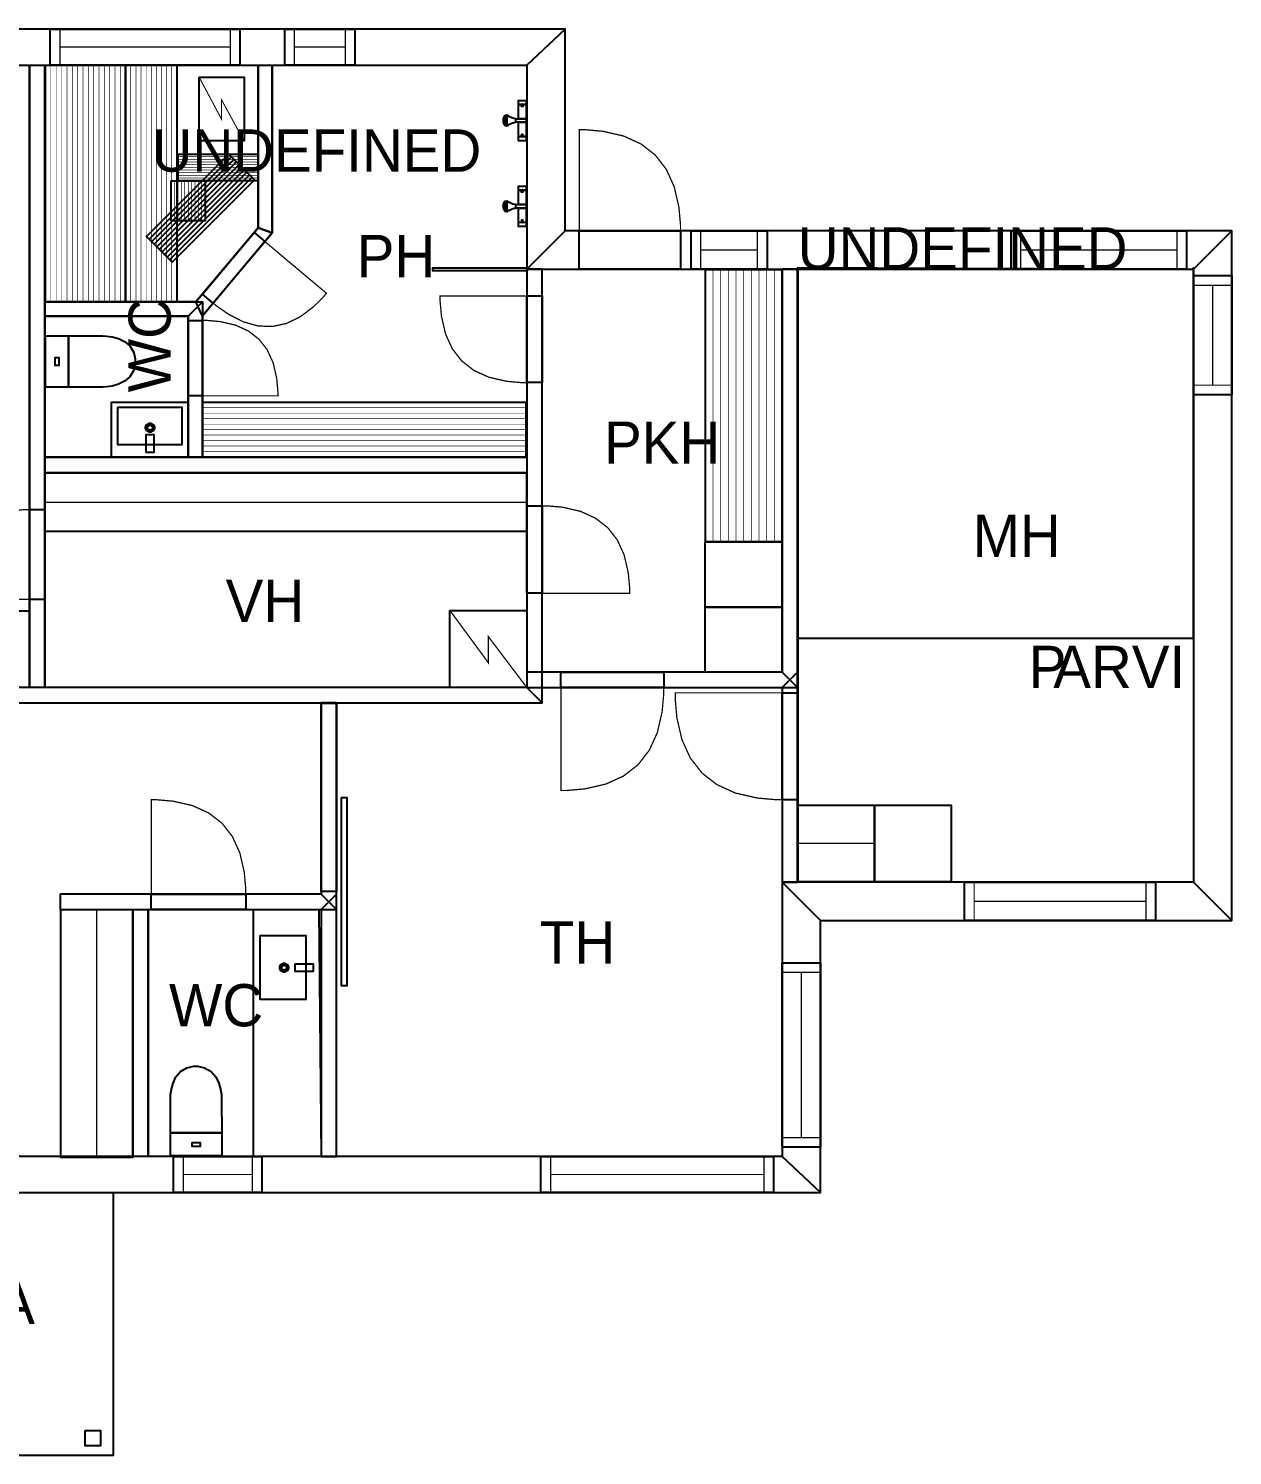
# Model space of a CAD drawing. Extents: x 0.3 to 23.5, y 0 to 11.6.
# Drawn here: x 13.67 to 23.46, y 0.01 to 11.61 of the extents above; entities that cross this region are included whole.
import ezdxf

# ---------------------------------------------------------------- set-up
doc = ezdxf.new("R2010")
doc.units = 0
doc.layers.get('0').update_dxf_attribs({"linetype": 'CONTINUOUS'})

msp = doc.modelspace()

# ---------------------------------------------------------------- linework, layer by layer
at = {"color": 0}
for points, const_width in [([(18.0338, 11.6096), (4.91249, 11.6096), (5.28749, 11.3179), (17.7213, 11.3179), (18.0338, 11.6096)], 0.002083), ([(13.8465, 11.6096), (15.3886, 11.6096), (15.3886, 11.3179), (13.8465, 11.3179), (13.8465, 11.6096)], 0.010417), ([(13.8465, 11.6096), (15.3886, 11.6096), (15.3886, 11.3179), (13.8465, 11.3179), (13.8465, 11.6096)], 0.010417), ([(15.7524, 11.6096), (16.3232, 11.6096), (16.3232, 11.3179), (15.7524, 11.3179), (15.7524, 11.6096)], 0.010417), ([(15.7524, 11.6096), (16.3232, 11.6096), (16.3232, 11.3179), (15.7524, 11.3179), (15.7524, 11.6096)], 0.010417), ([(18.0338, 9.9694), (18.0338, 11.6096), (17.7213, 11.3179), (17.7213, 9.6569), (18.0338, 9.9694)], 0.002083), ([(13.6776, 11.3179), (13.8026, 11.3179), (13.8026, 6.2545), (13.6776, 6.2545), (13.6776, 11.3179)], 0.002083), ([(13.8075, 11.3179), (13.8075, 9.39079), (14.4594, 9.39079), (14.4594, 11.3179), (13.8075, 11.3179)], 0.010417), ([(14.4594, 11.3179), (14.4594, 9.39079), (14.8761, 9.39079), (14.8761, 11.3179), (14.4594, 11.3179)], 0.010417), ([(15.5371, 9.99501), (15.5371, 11.3179), (15.6517, 11.3179), (15.6517, 9.95324), (15.5371, 9.99501)], 0.002083), ([(15.0572, 11.2189), (15.0572, 10.701), (15.4218, 10.701), (15.4218, 11.2189), (15.0572, 11.2189)], 0.008631), ([(17.6525, 11.0309), (17.6525, 10.9975), (17.716, 10.9975), (17.716, 11.0309), (17.6525, 11.0309)], 0.010417), ([(17.6525, 10.9975), (17.6525, 10.8809), (17.716, 10.8809), (17.716, 10.9975), (17.6525, 10.9975)], 0.010417), ([(17.6837, 10.9975), (17.685, 10.9943), (17.6887, 10.9847), (17.69, 10.9819), (17.69, 10.9819), (17.6885, 10.9819), (17.6843, 10.9819), (17.68, 10.9819), (17.6786, 10.9819), (17.6786, 10.9819), (17.6792, 10.9843), (17.6825, 10.9943), (17.6837, 10.9975)], 0.010417), ([(17.716, 10.8809), (17.716, 10.8528), (17.6326, 10.8528), (17.6326, 10.8598), (17.6326, 10.8756), (17.6326, 10.8809), (17.6535, 10.8809), (17.7004, 10.8809), (17.716, 10.8809)], 0.010417), ([(17.6525, 10.8528), (17.6525, 10.7361), (17.716, 10.7361), (17.716, 10.8528), (17.6525, 10.8528)], 0.010417), ([(18.971, 9.9694), (18.971, 10.0176), (18.9581, 10.1622), (18.9194, 10.3293), (18.8551, 10.4707), (18.7653, 10.5864), (18.6496, 10.6763), (18.5082, 10.7406), (18.3411, 10.7792), (18.1965, 10.792), (18.1483, 10.792), (18.1483, 9.9694), (18.971, 9.9694)], 0.010417), ([(17.6525, 10.7371), (17.6525, 10.7017), (17.716, 10.7017), (17.716, 10.7371), (17.6525, 10.7371)], 0.010417), ([(17.6837, 10.7371), (17.685, 10.7403), (17.6887, 10.75), (17.69, 10.7527), (17.69, 10.7527), (17.6885, 10.7527), (17.6843, 10.7527), (17.68, 10.7527), (17.6786, 10.7527), (17.6786, 10.7527), (17.6792, 10.7504), (17.6825, 10.7404), (17.6837, 10.7371)], 0.010417), ([(14.6285, 9.92258), (15.2982, 10.5922), (15.5069, 10.3835), (14.8374, 9.71382), (14.6285, 9.92258)], 0.010417), ([(14.8869, 10.5939), (15.5382, 10.5939), (15.5382, 10.3766), (14.8869, 10.3766), (14.8869, 10.5939)], 0.010417), ([(14.8297, 10.3758), (14.8297, 10.0508), (15.1063, 10.0508), (15.1063, 10.3758), (14.8297, 10.3758)], 0.010417), ([(17.6525, 10.3332), (17.6525, 10.2999), (17.716, 10.2999), (17.716, 10.3332), (17.6525, 10.3332)], 0.010417), ([(17.6525, 10.2999), (17.6525, 10.1832), (17.716, 10.1832), (17.716, 10.2999), (17.6525, 10.2999)], 0.010417), ([(17.6837, 10.2999), (17.685, 10.2967), (17.6887, 10.287), (17.69, 10.2842), (17.69, 10.2842), (17.6885, 10.2842), (17.6843, 10.2842), (17.68, 10.2842), (17.6786, 10.2842), (17.6786, 10.2842), (17.6792, 10.2866), (17.6825, 10.2966), (17.6837, 10.2999)], 0.010417), ([(17.716, 10.1832), (17.716, 10.1551), (17.6326, 10.1551), (17.6326, 10.1621), (17.6326, 10.1779), (17.6326, 10.1832), (17.6535, 10.1832), (17.7004, 10.1832), (17.716, 10.1832)], 0.010417), ([(17.6525, 10.1551), (17.6525, 10.0384), (17.716, 10.0384), (17.716, 10.1551), (17.6525, 10.1551)], 0.010417), ([(15.0303, 9.39085), (15.5371, 9.99501), (15.6517, 9.95324), (15.0836, 9.27626), (15.0303, 9.39085)], 0.002083), ([(17.6525, 10.0394), (17.6525, 10.004), (17.716, 10.004), (17.716, 10.0394), (17.6525, 10.0394)], 0.010417), ([(17.6837, 10.0394), (17.685, 10.0427), (17.6887, 10.0524), (17.69, 10.0551), (17.69, 10.0551), (17.6885, 10.0551), (17.6843, 10.0551), (17.68, 10.0551), (17.6786, 10.0551), (17.6786, 10.0551), (17.6792, 10.0527), (17.6825, 10.0428), (17.6837, 10.0394)], 0.010417), ([(15.0842, 9.45503), (15.504, 9.95551), (15.5918, 9.88189), (15.1719, 9.38135), (15.0842, 9.45503)], 0.010417), ([(15.0842, 9.45503), (15.504, 9.95551), (15.5918, 9.88189), (15.1719, 9.38135), (15.0842, 9.45503)], 0.010417), ([(15.1719, 9.38135), (15.2012, 9.35678), (15.2958, 9.29081), (15.4171, 9.229), (15.536, 9.19596), (15.6522, 9.19163), (15.766, 9.2161), (15.8772, 9.26932), (15.986, 9.35129), (16.0676, 9.43267), (16.0922, 9.46197), (15.5918, 9.88178), (15.1719, 9.38135)], 0.010417), ([(23.4539, 9.9694), (18.0338, 9.9694), (17.7213, 9.6569), (23.1414, 9.6569), (23.4539, 9.9694)], 0.002083), ([(18.1483, 9.9694), (18.971, 9.9694), (18.971, 9.6569), (18.1483, 9.6569), (18.1483, 9.9694)], 0.010417), ([(18.1483, 9.9694), (18.971, 9.9694), (18.971, 9.6569), (18.1483, 9.6569), (18.1483, 9.9694)], 0.010417), ([(19.0574, 9.9694), (19.6746, 9.9694), (19.6746, 9.6569), (19.0574, 9.6569), (19.0574, 9.9694)], 0.010417), ([(19.0574, 9.9694), (19.6746, 9.9694), (19.6746, 9.6569), (19.0574, 9.6569), (19.0574, 9.9694)], 0.010417), ([(21.6589, 9.9694), (23.0857, 9.9694), (23.0857, 9.6569), (21.6589, 9.6569), (21.6589, 9.9694)], 0.010417), ([(21.6589, 9.9694), (23.0857, 9.9694), (23.0857, 9.6569), (21.6589, 9.6569), (21.6589, 9.9694)], 0.010417), ([(23.4539, 4.36029), (23.4539, 9.9694), (23.1414, 9.6569), (23.1414, 4.67279), (23.4539, 4.36029)], 0.002083), ([(16.9567, 9.66965), (16.9567, 9.64361), (17.7213, 9.64361), (17.7213, 9.66965), (16.9567, 9.66965)], 0.010417), ([(16.9567, 9.66965), (16.9567, 9.64361), (17.7213, 9.64361), (17.7213, 9.66965), (16.9567, 9.66965)], 0.010417), ([(17.7213, 9.6569), (17.7213, 6.2545), (17.8463, 6.1295), (17.8463, 9.6569), (17.7213, 9.6569)], 0.002083), ([(19.1742, 9.65565), (19.1742, 7.43951), (19.7962, 7.43951), (19.7962, 9.65565), (19.1742, 9.65565)], 0.010417), ([(19.9222, 6.2545), (19.9222, 9.6569), (19.7972, 9.6569), (19.7972, 6.3795), (19.9222, 6.2545)], 0.002083), ([(23.1414, 9.60499), (23.4539, 9.60499), (23.4539, 8.63607), (23.1414, 8.63607), (23.1414, 9.60499)], 0.010417), ([(23.1414, 9.60499), (23.4539, 9.60499), (23.4539, 8.63607), (23.1414, 8.63607), (23.1414, 9.60499)], 0.010417), ([(17.7213, 8.73481), (17.6799, 8.73481), (17.556, 8.74588), (17.4128, 8.77892), (17.2915, 8.83399), (17.1925, 8.91108), (17.1153, 9.01025), (17.0603, 9.13146), (17.0272, 9.27468), (17.0161, 9.3986), (17.0161, 9.43989), (17.7213, 9.43989), (17.7213, 8.73481)], 0.010417), ([(17.7213, 9.43989), (17.8463, 9.43989), (17.8463, 8.73481), (17.7213, 8.73481), (17.7213, 9.43989)], 0.010417), ([(17.7213, 9.43989), (17.8463, 9.43989), (17.8463, 8.73481), (17.7213, 8.73481), (17.7213, 9.43989)], 0.010417), ([(13.8026, 9.39085), (15.0836, 9.39085), (14.969, 9.27626), (13.8026, 9.27626), (13.8026, 9.39085)], 0.002083), ([(15.0836, 9.39085), (15.0836, 8.1275), (14.969, 8.1275), (14.969, 9.27626), (15.0836, 9.39085)], 0.002083), ([(14.969, 9.24115), (15.0836, 9.24115), (15.0836, 8.62771), (14.969, 8.62771), (14.969, 9.24115)], 0.010417), ([(14.969, 9.24115), (15.0836, 9.24115), (15.0836, 8.62771), (14.969, 8.62771), (14.969, 9.24115)], 0.010417), ([(15.0836, 9.24115), (15.1196, 9.24115), (15.2275, 9.23161), (15.3519, 9.20285), (15.4575, 9.15489), (15.5438, 9.08783), (15.6108, 9.00157), (15.6588, 8.89611), (15.6875, 8.77154), (15.6971, 8.66368), (15.6971, 8.62771), (15.0836, 8.62771), (15.0836, 9.24115)], 0.010417), ([(13.8078, 9.11464), (13.8078, 8.69808), (13.9951, 8.69808), (13.9951, 9.11464), (13.8078, 9.11464)], 0.010417), ([(14.2635, 9.11464), (14.2635, 9.11464), (14.2751, 9.11475), (14.3061, 9.11313), (14.35, 9.10699), (14.4003, 9.09358), (14.4504, 9.07004), (14.4943, 9.03358), (14.5253, 8.98139), (14.5369, 8.92833), (14.5369, 8.91064), (14.5369, 8.89236), (14.5253, 8.83751), (14.4943, 8.78347), (14.4504, 8.74567), (14.4003, 8.72119), (14.35, 8.70719), (14.3061, 8.70079), (14.2751, 8.69906), (14.2635, 8.69911), (14.2635, 8.69911), (13.9951, 8.69808), (13.9951, 9.11464), (14.2635, 9.11464)], 0.010417), ([(13.8857, 8.93951), (13.8857, 8.87326), (13.9172, 8.87326), (13.9172, 8.93951), (13.8857, 8.93951)], 0.010417), ([(14.344, 8.57547), (14.969, 8.57547), (14.969, 8.12944), (14.344, 8.12944), (14.344, 8.57547)], 0.010417), ([(14.3961, 8.53603), (14.9169, 8.53603), (14.9169, 8.23047), (14.3961, 8.23047), (14.3961, 8.53603)], 0.010417), ([(15.0838, 8.5759), (17.714, 8.5759), (17.714, 8.12944), (15.0838, 8.12944), (15.0838, 8.5759)], 0.010417), ([(14.6201, 8.36882), (14.6201, 8.37528), (14.6307, 8.39464), (14.6501, 8.40528), (14.6565, 8.40528), (14.6629, 8.40528), (14.6824, 8.39464), (14.6931, 8.37528), (14.6931, 8.36882), (14.6931, 8.36242), (14.6824, 8.34304), (14.6629, 8.33236), (14.6565, 8.33236), (14.6501, 8.33236), (14.6307, 8.34304), (14.6201, 8.36242), (14.6201, 8.36882)], 0.008333), ([(14.6357, 8.36882), (14.6357, 8.3725), (14.6418, 8.38357), (14.6529, 8.38965), (14.6565, 8.38965), (14.6603, 8.38965), (14.6712, 8.38357), (14.6774, 8.3725), (14.6774, 8.36882), (14.6774, 8.36518), (14.6712, 8.35411), (14.6603, 8.34799), (14.6565, 8.34799), (14.6529, 8.34799), (14.6418, 8.35411), (14.6357, 8.36518), (14.6357, 8.36882)], 0.008333), ([(14.6253, 8.31244), (14.6878, 8.31244), (14.6878, 8.16661), (14.6253, 8.16661), (14.6253, 8.31244)], 0.010417), ([(13.8026, 8.1275), (17.7213, 8.1275), (17.7213, 8.0025), (13.8026, 8.0025), (13.8026, 8.1275)], 0.002083), ([(13.8026, 8.00136), (17.719, 8.00136), (17.719, 7.52333), (13.8026, 7.52333), (13.8026, 8.00136)], 0.010417), ([(13.6776, 7.70187), (13.6348, 7.70187), (13.5065, 7.69049), (13.3583, 7.65631), (13.2328, 7.59924), (13.1302, 7.51942), (13.0503, 7.41678), (12.9933, 7.29135), (12.9591, 7.14307), (12.9477, 7.01481), (12.9477, 6.972), (13.6776, 6.972), (13.6776, 7.70187)], 0.010417), ([(13.6776, 7.70187), (13.8026, 7.70187), (13.8026, 6.972), (13.6776, 6.972), (13.6776, 7.70187)], 0.010417), ([(13.6776, 7.70187), (13.8026, 7.70187), (13.8026, 6.972), (13.6776, 6.972), (13.6776, 7.70187)], 0.010417), ([(17.7213, 7.73269), (17.8463, 7.73269), (17.8463, 7.02149), (17.7213, 7.02149), (17.7213, 7.73269)], 0.010417), ([(17.7213, 7.73269), (17.8463, 7.73269), (17.8463, 7.02149), (17.7213, 7.02149), (17.7213, 7.73269)], 0.010417), ([(17.8463, 7.73269), (17.8879, 7.73269), (18.0129, 7.72162), (18.1575, 7.68826), (18.2797, 7.63271), (18.3797, 7.5549), (18.4576, 7.45486), (18.5132, 7.33262), (18.5465, 7.1881), (18.5576, 7.0631), (18.5576, 7.02138), (17.8463, 7.02138), (17.8463, 7.73269)], 0.010417), ([(19.1712, 7.43951), (19.1712, 6.9095), (19.7962, 6.9095), (19.7962, 7.43951), (19.1712, 7.43951)], 0.010417), ([(13.5735, 6.8795), (13.6776, 6.8795), (13.6776, 6.2545), (13.5735, 6.2545), (13.5735, 6.8795)], 0.010417), ([(17.0963, 6.88064), (17.7213, 6.88064), (17.7213, 6.25564), (17.0963, 6.25564), (17.0963, 6.88064)], 0.010417), ([(19.1712, 6.9095), (19.1712, 6.3795), (19.7962, 6.3795), (19.7962, 6.9095), (19.1712, 6.9095)], 0.010417), ([(17.9982, 6.3795), (18.8349, 6.3795), (18.8349, 6.2545), (17.9982, 6.2545), (17.9982, 6.3795)], 0.010417), ([(17.9982, 6.3795), (18.8349, 6.3795), (18.8349, 6.2545), (17.9982, 6.2545), (17.9982, 6.3795)], 0.010417), ([(17.7213, 6.2545), (19.9222, 6.2545), (19.7972, 6.3795), (17.7213, 6.3795), (17.7213, 6.2545)], 0.002083), ([(19.7972, 6.2545), (19.7972, 4.67279), (19.9222, 4.67279), (19.9222, 6.3795), (19.7972, 6.2545)], 0.002083), ([(17.7213, 6.2545), (10.5386, 6.2545), (10.4136, 6.1295), (17.8463, 6.1295), (17.7213, 6.2545)], 0.002083), ([(18.8349, 6.2545), (18.8349, 6.20551), (18.8217, 6.05849), (18.7825, 5.88857), (18.7171, 5.74479), (18.6257, 5.62717), (18.5081, 5.53569), (18.3643, 5.47032), (18.1943, 5.4311), (18.0474, 5.41803), (17.9983, 5.41803), (17.9983, 6.2545), (18.8349, 6.2545)], 0.010417), ([(19.7972, 5.3431), (19.7462, 5.3431), (19.5935, 5.35672), (19.4169, 5.39746), (19.2676, 5.46533), (19.1453, 5.56039), (19.0503, 5.68261), (18.9824, 5.83197), (18.9417, 6.00851), (18.9281, 6.16129), (18.9281, 6.21218), (19.7972, 6.21218), (19.7972, 5.3431)], 0.010417), ([(19.7972, 6.21208), (19.9222, 6.21208), (19.9222, 5.3431), (19.7972, 5.3431), (19.7972, 6.21208)], 0.010417), ([(19.7972, 6.21208), (19.9222, 6.21208), (19.9222, 5.3431), (19.7972, 5.3431), (19.7972, 6.21208)], 0.010417), ([(16.0486, 6.12782), (16.1736, 6.12782), (16.1736, 4.59592), (16.0486, 4.59592), (16.0486, 6.12782)], 0.010417), ([(16.1736, 4.44997), (16.1736, 6.1295), (16.0486, 6.1295), (16.0486, 4.57497), (16.1736, 4.44997)], 0.002083), ([(15.4356, 4.57497), (15.4356, 4.62001), (15.4236, 4.75493), (15.3876, 4.91086), (15.3276, 5.04281), (15.2438, 5.15072), (15.1357, 5.23469), (15.0038, 5.29465), (14.8479, 5.33062), (14.7129, 5.34261), (14.6681, 5.34261), (14.6681, 4.57497), (15.4356, 4.57497)], 0.010417), ([(16.2153, 5.36187), (16.2569, 5.36187), (16.2569, 3.83003), (16.2153, 3.83003), (16.2153, 5.36187)], 0.010417), ([(19.9222, 5.29981), (20.5472, 5.29981), (20.5472, 4.67481), (19.9222, 4.67481), (19.9222, 5.29981)], 0.010417), ([(20.5472, 5.29981), (21.1722, 5.29981), (21.1722, 4.67481), (20.5472, 4.67481), (20.5472, 5.29981)], 0.010417), ([(20.1097, 4.36029), (23.4539, 4.36029), (23.1414, 4.67279), (19.7972, 4.67279), (20.1097, 4.36029)], 0.002083), ([(20.1097, 2.14899), (20.1097, 4.36029), (19.7972, 4.67279), (19.7972, 2.44065), (20.1097, 2.14899)], 0.002083), ([(21.2806, 4.67279), (22.8336, 4.67279), (22.8336, 4.36029), (21.2806, 4.36029), (21.2806, 4.67279)], 0.010417), ([(21.2806, 4.67279), (22.8336, 4.67279), (22.8336, 4.36029), (21.2806, 4.36029), (21.2806, 4.67279)], 0.010417), ([(13.9272, 4.44997), (16.1736, 4.44997), (16.0486, 4.57497), (13.9272, 4.57497), (13.9272, 4.44997)], 0.002083), ([(14.6681, 4.57497), (15.4356, 4.57497), (15.4356, 4.44997), (14.6681, 4.44997), (14.6681, 4.57497)], 0.010417), ([(14.6681, 4.57497), (15.4356, 4.57497), (15.4356, 4.44997), (14.6681, 4.44997), (14.6681, 4.57497)], 0.010417), ([(16.0486, 4.44997), (16.0486, 2.44065), (16.1736, 2.44065), (16.1736, 4.57497), (16.0486, 4.44997)], 0.002083), ([(13.9314, 4.45003), (13.9314, 2.43257), (14.5164, 2.43257), (14.5164, 4.45003), (13.9314, 4.45003)], 0.010417), ([(14.5168, 4.44997), (14.6418, 4.44997), (14.6418, 2.44065), (14.5168, 2.44065), (14.5168, 4.44997)], 0.002083), ([(15.4993, 4.45003), (15.4993, 2.44038), (16.0478, 2.44038), (16.0478, 4.45003), (15.4993, 4.45003)], 0.010417), ([(15.5536, 4.23807), (15.5536, 3.71724), (15.9258, 3.71724), (15.9258, 4.23807), (15.5536, 4.23807)], 0.010417), ([(15.7483, 3.94119), (15.7418, 3.94119), (15.7225, 3.95188), (15.7118, 3.97125), (15.7118, 3.97765), (15.7118, 3.9841), (15.7225, 4.00347), (15.7418, 4.01411), (15.7483, 4.01411), (15.7547, 4.01411), (15.774, 4.00347), (15.7847, 3.9841), (15.7847, 3.97765), (15.7847, 3.97125), (15.774, 3.95188), (15.7547, 3.94119), (15.7483, 3.94119)], 0.008333), ([(15.7483, 3.95682), (15.7446, 3.95682), (15.7335, 3.96294), (15.7275, 3.97401), (15.7275, 3.97765), (15.7275, 3.98133), (15.7335, 3.9924), (15.7446, 3.99849), (15.7483, 3.99849), (15.7519, 3.99849), (15.7629, 3.9924), (15.7692, 3.98133), (15.7692, 3.97765), (15.7692, 3.97401), (15.7629, 3.96294), (15.7519, 3.95682), (15.7483, 3.95682)], 0.008333), ([(15.8378, 4.0089), (15.8378, 3.9464), (15.9836, 3.9464), (15.9836, 4.0089), (15.8378, 4.0089)], 0.010417), ([(19.7972, 4.01708), (20.1097, 4.01708), (20.1097, 2.51719), (19.7972, 2.51719), (19.7972, 4.01708)], 0.010417), ([(19.7972, 4.01708), (20.1097, 4.01708), (20.1097, 2.51719), (19.7972, 2.51719), (19.7972, 4.01708)], 0.010417), ([(14.8238, 2.90136), (14.8238, 2.90136), (14.8236, 2.91314), (14.8253, 2.94413), (14.8314, 2.98796), (14.8449, 3.03819), (14.8683, 3.08843), (14.9049, 3.13226), (14.9571, 3.16325), (15.0101, 3.17497), (15.0278, 3.17497), (15.0461, 3.17497), (15.101, 3.16325), (15.155, 3.13226), (15.1928, 3.08843), (15.2172, 3.03819), (15.2313, 2.98796), (15.2376, 2.94413), (15.2393, 2.91314), (15.2393, 2.90136), (15.2393, 2.90136), (15.2403, 2.63308), (14.8238, 2.63308), (14.8238, 2.90136)], 0.010417), ([(14.8238, 2.63308), (15.2403, 2.63308), (15.2403, 2.44581), (14.8238, 2.44581), (14.8238, 2.63308)], 0.010417), ([(14.9989, 2.55524), (15.0651, 2.55524), (15.0651, 2.52365), (14.9989, 2.52365), (14.9989, 2.55524)], 0.010417), ([(10.7415, 2.14899), (20.1097, 2.14899), (19.7972, 2.44065), (10.4498, 2.44065), (10.7415, 2.14899)], 0.002083), ([(14.8497, 2.44065), (15.5665, 2.44065), (15.5665, 2.14899), (14.8497, 2.14899), (14.8497, 2.44065)], 0.010417), ([(14.8497, 2.44065), (15.5665, 2.44065), (15.5665, 2.14899), (14.8497, 2.14899), (14.8497, 2.44065)], 0.010417), ([(17.8362, 2.44065), (19.7276, 2.44065), (19.7276, 2.14899), (17.8362, 2.14899), (17.8362, 2.44065)], 0.010417), ([(17.8362, 2.44065), (19.7276, 2.44065), (19.7276, 2.14899), (17.8362, 2.14899), (17.8362, 2.44065)], 0.010417), ([(10.7415, 2.14899), (14.3569, 2.14899), (14.3569, 0.010851), (10.7415, 0.010851), (10.7415, 2.14899)], 0.002083)]:
    msp.add_lwpolyline(points, close=True, dxfattribs=dict(at, const_width=const_width))
for points in [[(18.0338, 11.6096), (4.91249, 11.6096), (5.28749, 11.3179), (17.7213, 11.3179), (18.0338, 11.6096)], [(18.0338, 9.9694), (18.0338, 11.6096), (17.7213, 11.3179), (17.7213, 9.6569), (18.0338, 9.9694)], [(13.6776, 11.3179), (13.8026, 11.3179), (13.8026, 6.2545), (13.6776, 6.2545), (13.6776, 11.3179)], [(15.5371, 9.99501), (15.5371, 11.3179), (15.6517, 11.3179), (15.6517, 9.95324), (15.5371, 9.99501)], [(15.0303, 9.39085), (15.5371, 9.99501), (15.6517, 9.95324), (15.0836, 9.27626), (15.0303, 9.39085)], [(23.4539, 9.9694), (18.0338, 9.9694), (17.7213, 9.6569), (23.1414, 9.6569), (23.4539, 9.9694)], [(23.4539, 4.36029), (23.4539, 9.9694), (23.1414, 9.6569), (23.1414, 4.67279), (23.4539, 4.36029)], [(17.7213, 9.6569), (17.7213, 6.2545), (17.8463, 6.1295), (17.8463, 9.6569), (17.7213, 9.6569)], [(19.9222, 6.2545), (19.9222, 9.6569), (19.7972, 9.6569), (19.7972, 6.3795), (19.9222, 6.2545)], [(13.8026, 9.39085), (15.0836, 9.39085), (14.969, 9.27626), (13.8026, 9.27626), (13.8026, 9.39085)], [(15.0836, 9.39085), (15.0836, 8.1275), (14.969, 8.1275), (14.969, 9.27626), (15.0836, 9.39085)], [(13.8026, 8.1275), (17.7213, 8.1275), (17.7213, 8.0025), (13.8026, 8.0025), (13.8026, 8.1275)], [(17.7213, 6.2545), (19.9222, 6.2545), (19.7972, 6.3795), (17.7213, 6.3795), (17.7213, 6.2545)], [(19.7972, 6.2545), (19.7972, 4.67279), (19.9222, 4.67279), (19.9222, 6.3795), (19.7972, 6.2545)], [(17.7213, 6.2545), (10.5386, 6.2545), (10.4136, 6.1295), (17.8463, 6.1295), (17.7213, 6.2545)], [(16.1736, 4.44997), (16.1736, 6.1295), (16.0486, 6.1295), (16.0486, 4.57497), (16.1736, 4.44997)], [(20.1097, 2.14899), (20.1097, 4.36029), (19.7972, 4.67279), (19.7972, 2.44065), (20.1097, 2.14899)], [(20.1097, 4.36029), (23.4539, 4.36029), (23.1414, 4.67279), (19.7972, 4.67279), (20.1097, 4.36029)], [(13.9272, 4.44997), (16.1736, 4.44997), (16.0486, 4.57497), (13.9272, 4.57497), (13.9272, 4.44997)], [(16.0486, 4.44997), (16.0486, 2.44065), (16.1736, 2.44065), (16.1736, 4.57497), (16.0486, 4.44997)], [(14.5168, 4.44997), (14.6418, 4.44997), (14.6418, 2.44065), (14.5168, 2.44065), (14.5168, 4.44997)], [(10.7415, 2.14899), (20.1097, 2.14899), (19.7972, 2.44065), (10.4498, 2.44065), (10.7415, 2.14899)], [(14.1289, 0.211643), (14.2557, 0.211643), (14.2557, 0.088542), (14.1289, 0.088542), (14.1289, 0.211643)]]:
    msp.add_lwpolyline(points, close=True, dxfattribs=at)
at = {"color": 7}
for points in [[(13.8465, 11.6096), (15.3886, 11.6096), (15.3886, 11.3179), (13.8465, 11.3179), (13.8465, 11.6096)], [(13.8465, 11.6096), (15.3886, 11.6096), (15.3886, 11.3179), (13.8465, 11.3179), (13.8465, 11.6096)], [(15.7524, 11.6096), (16.3232, 11.6096), (16.3232, 11.3179), (15.7524, 11.3179), (15.7524, 11.6096)], [(15.7524, 11.6096), (16.3232, 11.6096), (16.3232, 11.3179), (15.7524, 11.3179), (15.7524, 11.6096)], [(10.5386, 11.3179), (13.6776, 11.3179), (13.6776, 6.2545), (10.5386, 6.2545), (10.5386, 11.3179)], [(15.5371, 9.99501), (15.0303, 9.39085), (13.8026, 9.39085), (13.8026, 11.3179), (15.5371, 11.3179), (15.5371, 9.99501)], [(13.8075, 11.3179), (14.4594, 11.3179), (14.4594, 9.39079), (13.8075, 9.39079), (13.8075, 11.3179)], [(14.4594, 11.3179), (14.8761, 11.3179), (14.8761, 9.39079), (14.4594, 9.39079), (14.4594, 11.3179)], [(17.7213, 8.1275), (15.0836, 8.1275), (15.0836, 9.28125), (15.6517, 9.95324), (15.6517, 11.3179), (17.7213, 11.3179), (17.7213, 8.1275)], [(15.0572, 11.2189), (15.4218, 11.2189), (15.4218, 10.701), (15.0572, 10.701), (15.0572, 11.2189)], [(17.6525, 11.0309), (17.716, 11.0309), (17.716, 10.9975), (17.6525, 10.9975), (17.6525, 11.0309)], [(17.6326, 10.8809), (17.6264, 10.8809), (17.6074, 10.8846), (17.585, 10.8944), (17.5806, 10.8975), (17.579, 10.8986), (17.5644, 10.9087), (17.5629, 10.909), (17.56, 10.9095), (17.5435, 10.9054), (17.5306, 10.8887), (17.5296, 10.8829), (17.5293, 10.8816), (17.5285, 10.8701), (17.5285, 10.8663), (17.5285, 10.8673), (17.5285, 10.8632), (17.5293, 10.8519), (17.5296, 10.8506), (17.5306, 10.8449), (17.5435, 10.8283), (17.56, 10.8241), (17.5629, 10.8246), (17.5644, 10.8249), (17.579, 10.835), (17.5806, 10.836), (17.585, 10.8392), (17.6074, 10.8491), (17.6264, 10.8528), (17.6326, 10.8528)], [(17.5619, 10.909), (17.5614, 10.9087), (17.5511, 10.8969), (17.5421, 10.8732), (17.5421, 10.8652), (17.5424, 10.859), (17.5515, 10.8364), (17.5614, 10.8251), (17.5619, 10.8246)], [(17.6525, 10.9975), (17.716, 10.9975), (17.716, 10.8809), (17.6525, 10.8809), (17.6525, 10.9975)], [(17.6837, 10.9975), (17.685, 10.9943), (17.6887, 10.9847), (17.69, 10.9819), (17.69, 10.9819), (17.6885, 10.9819), (17.6843, 10.9819), (17.68, 10.9819), (17.6786, 10.9819), (17.6786, 10.9819), (17.6792, 10.9843), (17.6825, 10.9943), (17.6837, 10.9975)], [(17.716, 10.8809), (17.716, 10.8528), (17.6326, 10.8528), (17.6326, 10.8598), (17.6326, 10.8756), (17.6326, 10.8809), (17.6535, 10.8809), (17.7004, 10.8809), (17.716, 10.8809)], [(17.6525, 10.8528), (17.716, 10.8528), (17.716, 10.7361), (17.6525, 10.7361), (17.6525, 10.8528)], [(17.6525, 10.7371), (17.716, 10.7371), (17.716, 10.7017), (17.6525, 10.7017), (17.6525, 10.7371)], [(17.6837, 10.7371), (17.685, 10.7403), (17.6887, 10.75), (17.69, 10.7527), (17.69, 10.7527), (17.6885, 10.7527), (17.6843, 10.7527), (17.68, 10.7527), (17.6786, 10.7527), (17.6786, 10.7527), (17.6792, 10.7504), (17.6825, 10.7404), (17.6837, 10.7371)], [(14.6285, 9.92258), (15.2982, 10.5922), (15.5069, 10.3835), (14.8374, 9.71382), (14.6285, 9.92258)], [(14.6494, 9.90169), (15.319, 10.5713)], [(14.8869, 10.5939), (15.5382, 10.5939), (15.5382, 10.3766), (14.8869, 10.3766), (14.8869, 10.5939)], [(14.6703, 9.88081), (15.34, 10.5505)], [(14.6911, 9.85997), (15.3608, 10.5296)], [(14.7121, 9.83908), (15.3817, 10.5087)], [(14.7329, 9.81819), (15.4025, 10.4878)], [(14.7538, 9.79731), (15.4235, 10.467)], [(14.7746, 9.77647), (15.4443, 10.4461)], [(14.7956, 9.75558), (15.4651, 10.4252)], [(14.8164, 9.73469), (15.4861, 10.4043)], [(14.8297, 10.3758), (15.1063, 10.3758), (15.1063, 10.0508), (14.8297, 10.0508), (14.8297, 10.3758)], [(17.6525, 10.3332), (17.716, 10.3332), (17.716, 10.2999), (17.6525, 10.2999), (17.6525, 10.3332)], [(17.6525, 10.2999), (17.716, 10.2999), (17.716, 10.1832), (17.6525, 10.1832), (17.6525, 10.2999)], [(17.6837, 10.2999), (17.685, 10.2967), (17.6887, 10.287), (17.69, 10.2842), (17.69, 10.2842), (17.6885, 10.2842), (17.6843, 10.2842), (17.68, 10.2842), (17.6786, 10.2842), (17.6786, 10.2842), (17.6792, 10.2866), (17.6825, 10.2966), (17.6837, 10.2999)], [(17.6326, 10.1832), (17.6264, 10.1832), (17.6074, 10.1868), (17.585, 10.1967), (17.5806, 10.1998), (17.579, 10.2009), (17.5644, 10.211), (17.5629, 10.2113), (17.56, 10.2119), (17.5435, 10.2077), (17.5306, 10.191), (17.5296, 10.1853), (17.5293, 10.184), (17.5285, 10.1724), (17.5285, 10.1686), (17.5285, 10.1697), (17.5285, 10.1655), (17.5293, 10.1542), (17.5296, 10.1529), (17.5306, 10.1472), (17.5435, 10.1306), (17.56, 10.1264), (17.5629, 10.1269), (17.5644, 10.1272), (17.579, 10.1374), (17.5806, 10.1384), (17.585, 10.1415), (17.6074, 10.1514), (17.6264, 10.1551), (17.6326, 10.1551)], [(17.5619, 10.2113), (17.5614, 10.211), (17.5511, 10.1992), (17.5421, 10.1755), (17.5421, 10.1675), (17.5424, 10.1613), (17.5515, 10.1387), (17.5614, 10.1274), (17.5619, 10.1269)], [(17.716, 10.1832), (17.716, 10.1551), (17.6326, 10.1551), (17.6326, 10.1621), (17.6326, 10.1779), (17.6326, 10.1832), (17.6535, 10.1832), (17.7004, 10.1832), (17.716, 10.1832)], [(17.6525, 10.1551), (17.716, 10.1551), (17.716, 10.0384), (17.6525, 10.0384), (17.6525, 10.1551)], [(17.6525, 10.0394), (17.716, 10.0394), (17.716, 10.004), (17.6525, 10.004), (17.6525, 10.0394)], [(17.6837, 10.0394), (17.685, 10.0427), (17.6887, 10.0524), (17.69, 10.0551), (17.69, 10.0551), (17.6885, 10.0551), (17.6843, 10.0551), (17.68, 10.0551), (17.6786, 10.0551), (17.6786, 10.0551), (17.6792, 10.0527), (17.6825, 10.0428), (17.6837, 10.0394)], [(15.0842, 9.45503), (15.504, 9.95551), (15.5918, 9.88189), (15.1719, 9.38135), (15.0842, 9.45503)], [(15.0842, 9.45503), (15.504, 9.95551), (15.5918, 9.88189), (15.1719, 9.38135), (15.0842, 9.45503)], [(18.1483, 9.9694), (18.971, 9.9694), (18.971, 9.6569), (18.1483, 9.6569), (18.1483, 9.9694)], [(18.1483, 9.9694), (18.971, 9.9694), (18.971, 9.6569), (18.1483, 9.6569), (18.1483, 9.9694)], [(19.0574, 9.9694), (19.6746, 9.9694), (19.6746, 9.6569), (19.0574, 9.6569), (19.0574, 9.9694)], [(19.0574, 9.9694), (19.6746, 9.9694), (19.6746, 9.6569), (19.0574, 9.6569), (19.0574, 9.9694)], [(21.6589, 9.9694), (23.0857, 9.9694), (23.0857, 9.6569), (21.6589, 9.6569), (21.6589, 9.9694)], [(21.6589, 9.9694), (23.0857, 9.9694), (23.0857, 9.6569), (21.6589, 9.6569), (21.6589, 9.9694)], [(16.9567, 9.66965), (17.7213, 9.66965), (17.7213, 9.64361), (16.9567, 9.64361), (16.9567, 9.66965)], [(16.9567, 9.66965), (17.7213, 9.66965), (17.7213, 9.64361), (16.9567, 9.64361), (16.9567, 9.66965)], [(17.8463, 9.6569), (19.7972, 9.6569), (19.7972, 6.3795), (17.8463, 6.3795), (17.8463, 9.6569)], [(19.1742, 9.65565), (19.7962, 9.65565), (19.7962, 7.43951), (19.1742, 7.43951), (19.1742, 9.65565)], [(23.1414, 9.6556), (19.9222, 9.66971), (19.9222, 6.65668), (23.1414, 6.65668), (23.1414, 9.66971), (23.1414, 9.6556)], [(19.9222, 9.6569), (19.9262, 9.6569), (19.9262, 4.67279), (19.9222, 4.67279), (19.9222, 9.6569)], [(19.9262, 9.6569), (23.1414, 9.6569), (23.1414, 4.67279), (19.9262, 4.67279), (19.9262, 9.6569)], [(23.1414, 9.60499), (23.4539, 9.60499), (23.4539, 8.63607), (23.1414, 8.63607), (23.1414, 9.60499)], [(23.1414, 9.60499), (23.4539, 9.60499), (23.4539, 8.63607), (23.1414, 8.63607), (23.1414, 9.60499)], [(17.7213, 9.43989), (17.8463, 9.43989), (17.8463, 8.73481), (17.7213, 8.73481), (17.7213, 9.43989)], [(17.7213, 9.43989), (17.8463, 9.43989), (17.8463, 8.73481), (17.7213, 8.73481), (17.7213, 9.43989)], [(13.8026, 9.27626), (14.969, 9.27626), (14.969, 8.1275), (13.8026, 8.1275), (13.8026, 9.27626)], [(14.969, 9.24115), (15.0836, 9.24115), (15.0836, 8.62771), (14.969, 8.62771), (14.969, 9.24115)], [(14.969, 9.24115), (15.0836, 9.24115), (15.0836, 8.62771), (14.969, 8.62771), (14.969, 9.24115)], [(13.8078, 9.11464), (13.9951, 9.11464), (13.9951, 8.69808), (13.8078, 8.69808), (13.8078, 9.11464)], [(14.2635, 9.11464), (14.2635, 9.11464), (14.2751, 9.11475), (14.3061, 9.11313), (14.35, 9.10699), (14.4003, 9.09358), (14.4504, 9.07004), (14.4943, 9.03358), (14.5253, 8.98139), (14.5369, 8.92833), (14.5369, 8.91064), (14.5369, 8.89236), (14.5253, 8.83751), (14.4943, 8.78347), (14.4504, 8.74567), (14.4003, 8.72119), (14.35, 8.70719), (14.3061, 8.70079), (14.2751, 8.69906), (14.2635, 8.69911), (14.2635, 8.69911), (13.9951, 8.69808), (13.9951, 9.11464), (14.2635, 9.11464)], [(13.8857, 8.93951), (13.9172, 8.93951), (13.9172, 8.87326), (13.8857, 8.87326), (13.8857, 8.93951)], [(14.344, 8.57547), (14.969, 8.57547), (14.969, 8.12944), (14.344, 8.12944), (14.344, 8.57547)], [(14.3961, 8.53603), (14.9169, 8.53603), (14.9169, 8.23047), (14.3961, 8.23047), (14.3961, 8.53603)], [(15.0838, 8.5759), (17.714, 8.5759), (17.714, 8.12944), (15.0838, 8.12944), (15.0838, 8.5759)], [(14.6201, 8.36882), (14.6201, 8.37528), (14.6307, 8.39464), (14.6501, 8.40528), (14.6565, 8.40528), (14.6629, 8.40528), (14.6824, 8.39464), (14.6931, 8.37528), (14.6931, 8.36882), (14.6931, 8.36242), (14.6824, 8.34304), (14.6629, 8.33236), (14.6565, 8.33236), (14.6501, 8.33236), (14.6307, 8.34304), (14.6201, 8.36242), (14.6201, 8.36882)], [(14.6357, 8.36882), (14.6357, 8.3725), (14.6418, 8.38357), (14.6529, 8.38965), (14.6565, 8.38965), (14.6603, 8.38965), (14.6712, 8.38357), (14.6774, 8.3725), (14.6774, 8.36882), (14.6774, 8.36518), (14.6712, 8.35411), (14.6603, 8.34799), (14.6565, 8.34799), (14.6529, 8.34799), (14.6418, 8.35411), (14.6357, 8.36518), (14.6357, 8.36882)], [(14.6253, 8.31244), (14.6878, 8.31244), (14.6878, 8.16661), (14.6253, 8.16661), (14.6253, 8.31244)], [(13.8026, 8.0025), (17.7213, 8.0025), (17.7213, 6.2545), (13.8026, 6.2545), (13.8026, 8.0025)], [(13.8026, 8.00136), (17.719, 8.00136), (17.719, 7.52333), (13.8026, 7.52333), (13.8026, 8.00136)], [(13.6776, 7.70187), (13.8026, 7.70187), (13.8026, 6.972), (13.6776, 6.972), (13.6776, 7.70187)], [(13.6776, 7.70187), (13.8026, 7.70187), (13.8026, 6.972), (13.6776, 6.972), (13.6776, 7.70187)], [(17.7213, 7.73269), (17.8463, 7.73269), (17.8463, 7.02149), (17.7213, 7.02149), (17.7213, 7.73269)], [(17.7213, 7.73269), (17.8463, 7.73269), (17.8463, 7.02149), (17.7213, 7.02149), (17.7213, 7.73269)], [(19.1712, 7.43951), (19.7962, 7.43951), (19.7962, 6.9095), (19.1712, 6.9095), (19.1712, 7.43951)], [(13.5735, 6.8795), (13.6776, 6.8795), (13.6776, 6.2545), (13.5735, 6.2545), (13.5735, 6.8795)], [(17.0963, 6.88064), (17.7213, 6.88064), (17.7213, 6.25564), (17.0963, 6.25564), (17.0963, 6.88064)], [(19.1712, 6.9095), (19.7962, 6.9095), (19.7962, 6.3795), (19.1712, 6.3795), (19.1712, 6.9095)], [(17.9982, 6.3795), (18.8349, 6.3795), (18.8349, 6.2545), (17.9982, 6.2545), (17.9982, 6.3795)], [(17.9982, 6.3795), (18.8349, 6.3795), (18.8349, 6.2545), (17.9982, 6.2545), (17.9982, 6.3795)], [(19.7972, 2.44065), (16.1736, 2.44065), (16.1736, 6.1295), (17.8463, 6.1295), (17.8463, 6.2545), (19.7972, 6.2545), (19.7972, 2.44065)], [(19.7972, 6.21208), (19.9222, 6.21208), (19.9222, 5.3431), (19.7972, 5.3431), (19.7972, 6.21208)], [(19.7972, 6.21208), (19.9222, 6.21208), (19.9222, 5.3431), (19.7972, 5.3431), (19.7972, 6.21208)], [(16.0486, 4.57497), (13.9272, 4.57497), (13.9272, 4.44997), (14.5168, 4.44997), (14.5168, 2.44065), (12.2674, 2.44065), (12.2674, 3.86268), (10.5501, 3.86268), (10.5417, 4.05208), (10.5313, 4.45833), (10.5363, 4.46013), (10.4155, 4.46013), (10.4136, 6.1295), (16.0486, 6.1295), (16.0486, 4.57497)], [(16.0486, 6.12782), (16.1736, 6.12782), (16.1736, 4.59592), (16.0486, 4.59592), (16.0486, 6.12782)], [(16.0486, 6.12782), (16.1736, 6.12782), (16.1736, 4.59592), (16.0486, 4.59592), (16.0486, 6.12782)], [(16.2153, 5.36187), (16.2569, 5.36187), (16.2569, 3.83003), (16.2153, 3.83003), (16.2153, 5.36187)], [(19.9222, 5.29981), (20.5472, 5.29981), (20.5472, 4.67481), (19.9222, 4.67481), (19.9222, 5.29981)], [(20.5472, 5.29981), (21.1722, 5.29981), (21.1722, 4.67481), (20.5472, 4.67481), (20.5472, 5.29981)], [(21.2806, 4.67279), (22.8336, 4.67279), (22.8336, 4.36029), (21.2806, 4.36029), (21.2806, 4.67279)], [(21.2806, 4.67279), (22.8336, 4.67279), (22.8336, 4.36029), (21.2806, 4.36029), (21.2806, 4.67279)], [(14.6681, 4.57497), (15.4356, 4.57497), (15.4356, 4.44997), (14.6681, 4.44997), (14.6681, 4.57497)], [(14.6681, 4.57497), (15.4356, 4.57497), (15.4356, 4.44997), (14.6681, 4.44997), (14.6681, 4.57497)], [(13.9314, 4.45003), (14.5164, 4.45003), (14.5164, 2.43257), (13.9314, 2.43257), (13.9314, 4.45003)], [(16.0486, 2.44065), (14.6418, 2.44065), (14.6418, 4.44997), (16.0293, 4.44997), (16.0486, 2.44065)], [(15.4993, 4.45003), (16.0478, 4.45003), (16.0478, 2.44038), (15.4993, 2.44038), (15.4993, 4.45003)], [(15.5536, 4.23807), (15.9258, 4.23807), (15.9258, 3.71724), (15.5536, 3.71724), (15.5536, 4.23807)], [(15.7483, 3.94119), (15.7418, 3.94119), (15.7225, 3.95188), (15.7118, 3.97125), (15.7118, 3.97765), (15.7118, 3.9841), (15.7225, 4.00347), (15.7418, 4.01411), (15.7483, 4.01411), (15.7547, 4.01411), (15.774, 4.00347), (15.7847, 3.9841), (15.7847, 3.97765), (15.7847, 3.97125), (15.774, 3.95188), (15.7547, 3.94119), (15.7483, 3.94119)], [(15.7483, 3.95682), (15.7446, 3.95682), (15.7335, 3.96294), (15.7275, 3.97401), (15.7275, 3.97765), (15.7275, 3.98133), (15.7335, 3.9924), (15.7446, 3.99849), (15.7483, 3.99849), (15.7519, 3.99849), (15.7629, 3.9924), (15.7692, 3.98133), (15.7692, 3.97765), (15.7692, 3.97401), (15.7629, 3.96294), (15.7519, 3.95682), (15.7483, 3.95682)], [(15.8378, 4.0089), (15.9836, 4.0089), (15.9836, 3.9464), (15.8378, 3.9464), (15.8378, 4.0089)], [(19.7972, 4.01708), (20.1097, 4.01708), (20.1097, 2.51719), (19.7972, 2.51719), (19.7972, 4.01708)], [(19.7972, 4.01708), (20.1097, 4.01708), (20.1097, 2.51719), (19.7972, 2.51719), (19.7972, 4.01708)], [(14.8238, 2.90136), (14.8238, 2.90136), (14.8236, 2.91314), (14.8253, 2.94413), (14.8314, 2.98796), (14.8449, 3.03819), (14.8683, 3.08843), (14.9049, 3.13226), (14.9571, 3.16325), (15.0101, 3.17497), (15.0278, 3.17497), (15.0461, 3.17497), (15.101, 3.16325), (15.155, 3.13226), (15.1928, 3.08843), (15.2172, 3.03819), (15.2313, 2.98796), (15.2376, 2.94413), (15.2393, 2.91314), (15.2393, 2.90136), (15.2393, 2.90136), (15.2403, 2.63308), (14.8238, 2.63308), (14.8238, 2.90136)], [(14.8238, 2.63308), (15.2403, 2.63308), (15.2403, 2.44581), (14.8238, 2.44581), (14.8238, 2.63308)], [(14.9989, 2.55524), (15.0651, 2.55524), (15.0651, 2.52365), (14.9989, 2.52365), (14.9989, 2.55524)], [(14.8497, 2.44065), (15.5665, 2.44065), (15.5665, 2.14899), (14.8497, 2.14899), (14.8497, 2.44065)], [(14.8497, 2.44065), (15.5665, 2.44065), (15.5665, 2.14899), (14.8497, 2.14899), (14.8497, 2.44065)], [(17.8362, 2.44065), (19.7276, 2.44065), (19.7276, 2.14899), (17.8362, 2.14899), (17.8362, 2.44065)], [(17.8362, 2.44065), (19.7276, 2.44065), (19.7276, 2.14899), (17.8362, 2.14899), (17.8362, 2.44065)], [(10.7415, 2.14899), (14.3569, 2.14899), (14.3569, 0.010851), (10.7415, 0.010851), (10.7415, 2.14899)]]:
    msp.add_lwpolyline(points, close=True, dxfattribs=at)
at = {"color": 0}
for points, const_width in [([(13.9246, 11.6095), (13.9246, 11.3179)], 0.010417), ([(15.3104, 11.6095), (15.3104, 11.3179)], 0.010417), ([(15.8306, 11.6095), (15.8306, 11.3179)], 0.010417), ([(16.245, 11.6095), (16.245, 11.3179)], 0.010417), ([(15.3104, 11.4637), (13.9246, 11.4637)], 0.010417), ([(16.245, 11.4637), (15.8306, 11.4637)], 0.010417), ([(15.0572, 11.2189), (15.2396, 10.8762), (15.2396, 11.0342), (15.4218, 10.701)], 0.008631), ([(17.6326, 10.8809), (17.6264, 10.8809), (17.6074, 10.8846), (17.585, 10.8944), (17.5806, 10.8975), (17.579, 10.8986), (17.5644, 10.9087), (17.5629, 10.909), (17.56, 10.9095), (17.5435, 10.9054), (17.5306, 10.8887), (17.5296, 10.8829), (17.5293, 10.8816), (17.5285, 10.8701), (17.5285, 10.8663), (17.5285, 10.8673), (17.5285, 10.8632), (17.5293, 10.8519), (17.5296, 10.8506), (17.5306, 10.8449), (17.5435, 10.8283), (17.56, 10.8241), (17.5629, 10.8246), (17.5644, 10.8249), (17.579, 10.835), (17.5806, 10.836), (17.585, 10.8392), (17.6074, 10.8491), (17.6264, 10.8528), (17.6326, 10.8528)], 0.010417), ([(17.5619, 10.909), (17.5614, 10.9087), (17.5511, 10.8969), (17.5421, 10.8732), (17.5421, 10.8652), (17.5424, 10.859), (17.5515, 10.8364), (17.5614, 10.8251), (17.5619, 10.8246)], 0.010417), ([(17.6326, 10.1832), (17.6264, 10.1832), (17.6074, 10.1868), (17.585, 10.1967), (17.5806, 10.1998), (17.579, 10.2009), (17.5644, 10.211), (17.5629, 10.2113), (17.56, 10.2119), (17.5435, 10.2077), (17.5306, 10.191), (17.5296, 10.1853), (17.5293, 10.184), (17.5285, 10.1724), (17.5285, 10.1686), (17.5285, 10.1697), (17.5285, 10.1655), (17.5293, 10.1542), (17.5296, 10.1529), (17.5306, 10.1472), (17.5435, 10.1306), (17.56, 10.1264), (17.5629, 10.1269), (17.5644, 10.1272), (17.579, 10.1374), (17.5806, 10.1384), (17.585, 10.1415), (17.6074, 10.1514), (17.6264, 10.1551), (17.6326, 10.1551)], 0.010417), ([(17.5619, 10.2113), (17.5614, 10.211), (17.5511, 10.1992), (17.5421, 10.1755), (17.5421, 10.1675), (17.5424, 10.1613), (17.5515, 10.1387), (17.5614, 10.1274), (17.5619, 10.1269)], 0.010417), ([(19.1356, 9.96935), (19.1356, 9.65685)], 0.010417), ([(19.5965, 9.96935), (19.5965, 9.65685)], 0.010417), ([(21.7371, 9.96935), (21.7371, 9.65685)], 0.010417), ([(23.0076, 9.96935), (23.0076, 9.65685)], 0.010417), ([(19.5965, 9.8131), (19.1356, 9.8131)], 0.010417), ([(23.0076, 9.8131), (21.7371, 9.8131)], 0.010417), ([(23.4539, 9.52686), (23.1414, 9.52686)], 0.010417), ([(23.2976, 8.71419), (23.2976, 9.52686)], 0.010417), ([(23.4539, 8.71419), (23.1414, 8.71419)], 0.010417), ([(17.7213, 6.25564), (17.4078, 6.67025), (17.4078, 6.45774), (17.0972, 6.88064)], 0.010417), ([(21.3587, 4.36035), (21.3587, 4.67285)], 0.010417), ([(22.7554, 4.36035), (22.7554, 4.67285)], 0.010417), ([(21.3587, 4.5166), (22.7554, 4.5166)], 0.010417), ([(20.1097, 3.93892), (19.7972, 3.93892)], 0.010417), ([(19.9535, 2.59532), (19.9535, 3.93892)], 0.010417), ([(20.1097, 2.59532), (19.7972, 2.59532)], 0.010417), ([(14.9279, 2.14893), (14.9279, 2.4406)], 0.010417), ([(15.4885, 2.14893), (15.4885, 2.4406)], 0.010417), ([(17.9144, 2.14893), (17.9144, 2.4406)], 0.010417), ([(19.6496, 2.14893), (19.6496, 2.4406)], 0.010417), ([(14.9279, 2.29476), (15.4885, 2.29476)], 0.010417), ([(17.9144, 2.29476), (19.6496, 2.29476)], 0.010417)]:
    msp.add_lwpolyline(points, dxfattribs=dict(at, const_width=const_width))
at = {"color": 7}
for points, const_width in [([(10.5386, 11.3179), (13.6776, 11.3179), (13.6776, 6.2545), (10.5386, 6.2545), (10.5386, 11.3179)], 0.002083), ([(15.5371, 9.99501), (15.0303, 9.39085), (13.8026, 9.39085), (13.8026, 11.3179), (15.5371, 11.3179), (15.5371, 9.99501)], 0.002083), ([(17.7213, 8.1275), (15.0836, 8.1275), (15.0836, 9.28125), (15.6517, 9.95324), (15.6517, 11.3179), (17.7213, 11.3179), (17.7213, 8.1275)], 0.002083), ([(17.8463, 9.6569), (19.7972, 9.6569), (19.7972, 6.3795), (17.8463, 6.3795), (17.8463, 9.6569)], 0.002083), ([(23.1414, 9.6556), (19.9222, 9.66971), (19.9222, 6.65668), (23.1414, 6.65668), (23.1414, 9.66971), (23.1414, 9.6556)], 0.002083), ([(19.9222, 9.6569), (19.9262, 9.6569), (19.9262, 4.67279), (19.9222, 4.67279), (19.9222, 9.6569)], 0.002083), ([(19.9262, 9.6569), (23.1414, 9.6569), (23.1414, 4.67279), (19.9262, 4.67279), (19.9262, 9.6569)], 0.002083), ([(13.8026, 9.27626), (14.969, 9.27626), (14.969, 8.1275), (13.8026, 8.1275), (13.8026, 9.27626)], 0.002083), ([(13.8026, 8.0025), (17.7213, 8.0025), (17.7213, 6.2545), (13.8026, 6.2545), (13.8026, 8.0025)], 0.002083), ([(19.7972, 2.44065), (16.1736, 2.44065), (16.1736, 6.1295), (17.8463, 6.1295), (17.8463, 6.2545), (19.7972, 6.2545), (19.7972, 2.44065)], 0.002083), ([(16.0486, 4.57497), (13.9272, 4.57497), (13.9272, 4.44997), (14.5168, 4.44997), (14.5168, 2.44065), (12.2674, 2.44065), (12.2674, 3.86268), (10.5501, 3.86268), (10.5417, 4.05208), (10.5313, 4.45833), (10.5363, 4.46013), (10.4155, 4.46013), (10.4136, 6.1295), (16.0486, 6.1295), (16.0486, 4.57497)], 0.002083), ([(16.0486, 6.12782), (16.1736, 6.12782), (16.1736, 4.59592), (16.0486, 4.59592), (16.0486, 6.12782)], 0.010417), ([(16.0486, 2.44065), (14.6418, 2.44065), (14.6418, 4.44997), (16.0293, 4.44997), (16.0486, 2.44065)], 0.002083)]:
    msp.add_lwpolyline(points, close=True, dxfattribs=dict(at, const_width=const_width))
at = {"color": 253}
for points, const_width in [([(13.8509, 9.39079), (13.8509, 11.3179)], 0.005208), ([(13.8943, 9.39079), (13.8943, 11.3179)], 0.005208), ([(13.9378, 9.39079), (13.9378, 11.3179)], 0.005208), ([(13.9813, 9.39079), (13.9813, 11.3179)], 0.005208), ([(14.0249, 9.39079), (14.0249, 11.3179)], 0.005208), ([(14.0682, 9.39079), (14.0682, 11.3179)], 0.005208), ([(14.1117, 9.39079), (14.1117, 11.3179)], 0.005208), ([(14.1551, 9.39079), (14.1551, 11.3179)], 0.005208), ([(14.1986, 9.39079), (14.1986, 11.3179)], 0.005208), ([(14.2421, 9.39079), (14.2421, 11.3179)], 0.005208), ([(14.2856, 9.39079), (14.2856, 11.3179)], 0.005208), ([(14.329, 9.39079), (14.329, 11.3179)], 0.005208), ([(14.3725, 9.39079), (14.3725, 11.3179)], 0.005208), ([(14.416, 9.39079), (14.416, 11.3179)], 0.005208), ([(14.5011, 9.39079), (14.5011, 11.3179)], 0.005208), ([(14.5428, 9.39079), (14.5428, 11.3179)], 0.005208), ([(14.5844, 9.39079), (14.5844, 11.3179)], 0.005208), ([(14.6261, 9.39079), (14.6261, 11.3179)], 0.005208), ([(14.6678, 9.39079), (14.6678, 11.3179)], 0.005208), ([(14.7094, 9.39079), (14.7094, 11.3179)], 0.005208), ([(14.7511, 9.39079), (14.7511, 11.3179)], 0.005208), ([(14.7928, 9.39079), (14.7928, 11.3179)], 0.005208), ([(14.8344, 9.39079), (14.8344, 11.3179)], 0.005208), ([(14.6494, 9.90169), (15.319, 10.5713)], 0.005208), ([(14.8869, 10.5722), (15.5381, 10.5722)], 0.005208), ([(14.6703, 9.88081), (15.34, 10.5505)], 0.005208), ([(14.6911, 9.85997), (15.3608, 10.5296)], 0.005208), ([(14.7121, 9.83908), (15.3817, 10.5087)], 0.005208), ([(14.7329, 9.81819), (15.4025, 10.4878)], 0.005208), ([(14.7538, 9.79731), (15.4235, 10.467)], 0.005208), ([(14.7746, 9.77647), (15.4443, 10.4461)], 0.005208), ([(14.8869, 10.5504), (15.5381, 10.5504)], 0.005208), ([(14.8869, 10.5287), (15.5381, 10.5287)], 0.005208), ([(14.8869, 10.5069), (15.5381, 10.5069)], 0.005208), ([(14.8869, 10.4852), (15.5381, 10.4852)], 0.005208), ([(14.8869, 10.4635), (15.5381, 10.4635)], 0.005208), ([(14.7956, 9.75558), (15.4651, 10.4252)], 0.005208), ([(14.8164, 9.73469), (15.4861, 10.4043)], 0.005208), ([(14.8574, 10.0508), (14.8574, 10.3758)], 0.005208), ([(14.885, 10.0508), (14.885, 10.3758)], 0.005208), ([(14.8869, 10.4417), (15.5381, 10.4417)], 0.005208), ([(14.8869, 10.42), (15.5381, 10.42)], 0.005208), ([(14.8869, 10.3983), (15.5381, 10.3983)], 0.005208), ([(14.9126, 10.0508), (14.9126, 10.3758)], 0.005208), ([(14.9403, 10.0508), (14.9403, 10.3758)], 0.005208), ([(14.9679, 10.0508), (14.9679, 10.3758)], 0.005208), ([(14.9956, 10.0508), (14.9956, 10.3758)], 0.005208), ([(15.0233, 10.0508), (15.0233, 10.3758)], 0.005208), ([(15.0508, 10.0508), (15.0508, 10.3758)], 0.005208), ([(15.0786, 10.0508), (15.0786, 10.3758)], 0.005208), ([(19.2364, 9.65565), (19.2364, 7.43951)], 0.005208), ([(19.2986, 9.65565), (19.2986, 7.43951)], 0.005208), ([(19.3608, 9.65565), (19.3608, 7.43951)], 0.005208), ([(19.4229, 9.65565), (19.4229, 7.43951)], 0.005208), ([(19.4851, 9.65565), (19.4851, 7.43951)], 0.005208), ([(19.5474, 9.65565), (19.5474, 7.43951)], 0.005208), ([(19.6096, 9.65565), (19.6096, 7.43951)], 0.005208), ([(19.6718, 9.65565), (19.6718, 7.43951)], 0.005208), ([(19.734, 9.65565), (19.734, 7.43951)], 0.005208), ([(17.714, 8.53125), (15.0836, 8.53125)], 0.005208), ([(17.714, 8.4866), (15.0836, 8.4866)], 0.005208), ([(17.714, 8.44194), (15.0836, 8.44194)], 0.005208), ([(17.714, 8.39729), (15.0836, 8.39729)], 0.005208), ([(17.714, 8.35265), (15.0836, 8.35265)], 0.005208), ([(17.714, 8.30806), (15.0836, 8.30806)], 0.005208), ([(17.714, 8.2634), (15.0836, 8.2634)], 0.005208), ([(17.714, 8.21875), (15.0836, 8.21875)], 0.005208), ([(17.714, 8.1741), (15.0836, 8.1741)], 0.005208), ([(13.8026, 7.76232), (17.719, 7.76232)], 0.010417), ([(20.5472, 4.98731), (19.9222, 4.98731)], 0.010417), ([(14.2239, 4.45003), (14.2239, 2.43257)], 0.010417)]:
    msp.add_lwpolyline(points, dxfattribs=dict(at, const_width=const_width))

# ---------------------------------------------------------------- texts
at = {"color": 0}
for s, p in [('UNDEFINED', (14.6699, 10.4506)), ('UNDEFINED', (19.9242, 9.65483)), ('PH', (16.3379, 9.59254)), ('PKH', (18.3496, 8.07485)), ('MH', (21.3479, 7.31814)), ('VH', (15.2725, 6.78854)), ('P', (21.8032, 6.25136)), ('ARVI', (22.0022, 6.25136)), ('TH', (17.8272, 4.01078)), ('WC', (14.8117, 3.49967)), ('TILA', (12.7504, 1.07985))]:
    msp.add_text(s, height=0.34375, dxfattribs=at).set_placement(p)
msp.add_text('WC', height=0.34375, rotation=90, dxfattribs=at).set_placement((14.8262, 8.65661))

doc.saveas('drawing.dxf')
